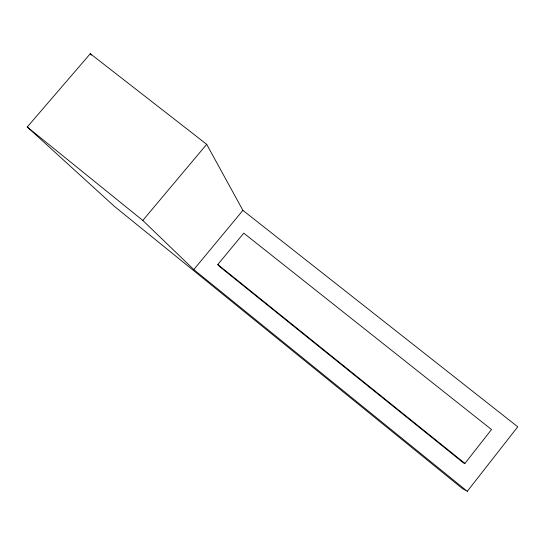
<?xml version="1.0" encoding="UTF-8"?>
<svg xmlns="http://www.w3.org/2000/svg" width="545" height="545" viewBox="0 0 545 545"><rect width="100%" height="100%" fill="white"/><g stroke="black" fill="none" stroke-linecap="round" stroke-linejoin="round"><path stroke-width="0.82" d="M467.303 491.297L517.75 426.803L242.907 210.37L206.691 144.323L90.3 53.703L27.25 126.999L114.259 206.242L462.61 488.729L467.303 491.297L193.795 269.577L142.797 220.453L27.25 126.999M464.933 463.42L491.522 429.535L243.758 233.151L217.809 264.516L219.635 266.621L463.659 463.066L464.933 463.42L217.809 264.516M193.795 269.577L242.907 210.37M142.797 220.453L206.691 144.323M90.3 53.703L91.294 55.072"/></g></svg>
